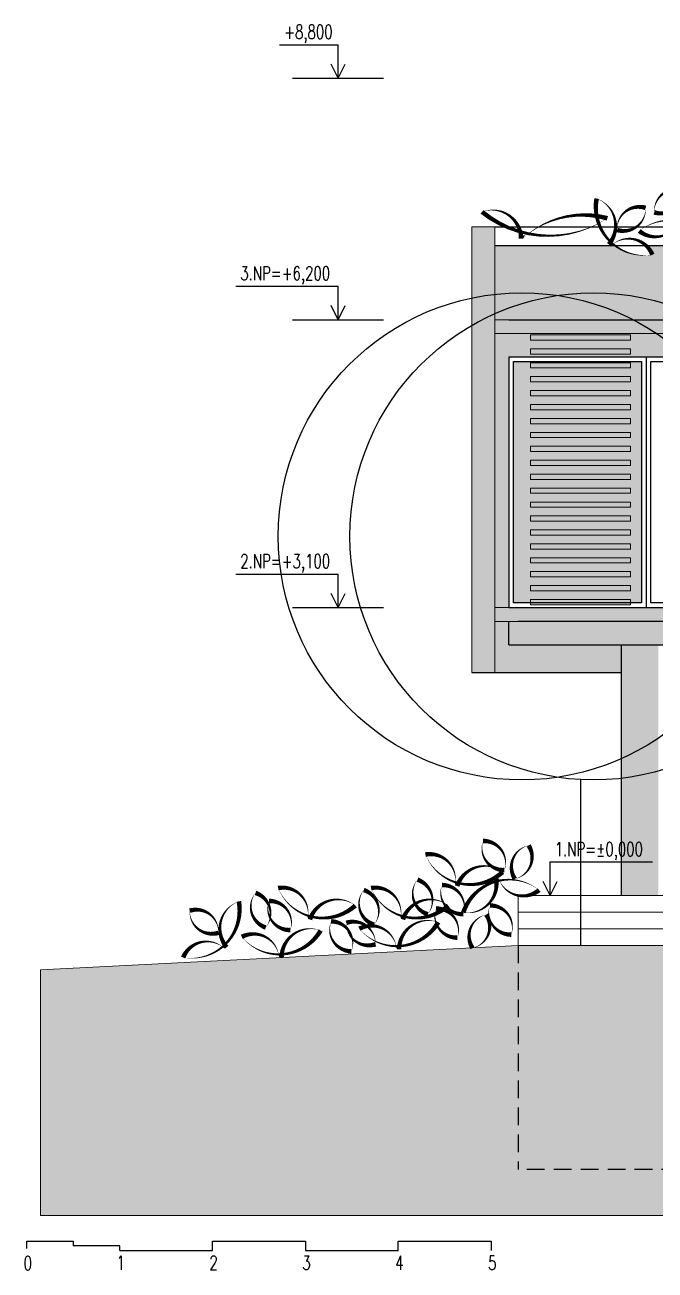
# Model space of a CAD drawing. Header units: metres. Extents: x -442 to 316, y -503 to 125.
# Drawn here: x 242.95 to 249.74, y -317.3 to -303.89 of the extents above; entities that cross this region are included whole.
import ezdxf

# ---------------------------------------------------------------- set-up
doc = ezdxf.new("R2010")
doc.units = ezdxf.units.M
doc.linetypes.add('DASHED', pattern=[19.05, 12.7, -6.35])
for name, color, linetype in [('popis', 6, 'Continuous'), ('SRAFA', 251, 'Continuous'), ('SRAFY', 3, 'Continuous'), ('stávající stromy', 86, 'Continuous'), ('zariz.predmety', 203, 'Continuous'), ('ZDIVO', 1, 'Continuous')]:
    doc.layers.add(name, color=color, linetype=linetype)
doc.styles.add('ROMANS', font='romans.shx', dxfattribs={"width": 0.7})

msp = doc.modelspace()

# ---------------------------------------------------------------- hatches: boundary and pattern name
at = {"layer": 'SRAFA', "linetype": 'Continuous', "lineweight": 0}
h = msp.add_hatch(color=256, dxfattribs=at)
h.dxf.hatch_style = 1
h.paths.add_polyline_path([(248.013438, -307.069236), (258.983438, -307.069236), (258.983438, -307.219236), (248.013438, -307.219236)])
at = {"layer": 'SRAFA', "linetype": 'Continuous'}
h = msp.add_hatch(color=256, dxfattribs=at)
h.paths.add_polyline_path([(249.592721, -307.519236), (248.213438, -307.519236), (248.213438, -310.119236), (248.398177, -310.119236), (248.398177, -310.082457), (249.471914, -310.082457), (249.471914, -310.119236), (249.592721, -310.119236)])
h.paths.add_polyline_path([(248.398177, -308.038909), (248.398177, -307.982457), (249.471914, -307.982457), (249.471914, -308.038909)], flags=16)
h.paths.add_polyline_path([(248.398177, -308.132457), (249.471914, -308.132457), (249.471914, -308.188909), (248.398177, -308.188909)], flags=16)
h.paths.add_polyline_path([(248.398177, -307.888909), (248.398177, -307.832457), (249.471914, -307.832457), (249.471914, -307.888909)], flags=16)
h.paths.add_polyline_path([(248.398177, -308.282457), (249.471914, -308.282457), (249.471914, -308.338909), (248.398177, -308.338909)], flags=16)
h.paths.add_polyline_path([(248.398177, -307.738909), (248.398177, -307.682457), (249.471914, -307.682457), (249.471914, -307.738909)], flags=16)
h.paths.add_polyline_path([(248.398177, -308.432457), (249.471914, -308.432457), (249.471914, -308.488909), (248.398177, -308.488909)], flags=16)
h.paths.add_polyline_path([(248.398177, -307.588909), (248.398177, -307.532457), (249.471914, -307.532457), (249.471914, -307.588909)], flags=16)
h.paths.add_polyline_path([(248.398177, -308.582457), (249.471914, -308.582457), (249.471914, -308.638909), (248.398177, -308.638909)], flags=16)
h.paths.add_polyline_path([(248.398177, -308.732457), (249.471914, -308.732457), (249.471914, -308.788909), (248.398177, -308.788909)], flags=16)
h.paths.add_polyline_path([(248.398177, -308.882457), (249.471914, -308.882457), (249.471914, -308.938909), (248.398177, -308.938909)], flags=16)
h.paths.add_polyline_path([(248.398177, -309.032457), (249.471914, -309.032457), (249.471914, -309.088909), (248.398177, -309.088909)], flags=16)
h.paths.add_polyline_path([(248.398177, -309.182457), (249.471914, -309.182457), (249.471914, -309.238909), (248.398177, -309.238909)], flags=16)
h.paths.add_polyline_path([(248.398177, -309.332457), (249.471914, -309.332457), (249.471914, -309.388909), (248.398177, -309.388909)], flags=16)
h.paths.add_polyline_path([(248.398177, -309.482457), (249.471914, -309.482457), (249.471914, -309.538909), (248.398177, -309.538909)], flags=16)
h.paths.add_polyline_path([(248.398177, -309.632457), (249.471914, -309.632457), (249.471914, -309.688909), (248.398177, -309.688909)], flags=16)
h.paths.add_polyline_path([(248.398177, -309.782457), (249.471914, -309.782457), (249.471914, -309.838909), (248.398177, -309.838909)], flags=16)
h.paths.add_polyline_path([(248.398177, -309.932457), (249.471914, -309.932457), (249.471914, -309.988909), (248.398177, -309.988909)], flags=16)
at = {"layer": 'SRAFA', "linetype": 'Continuous', "lineweight": 0}
h = msp.add_hatch(color=256, dxfattribs=at)
h.dxf.hatch_style = 1
h.paths.add_polyline_path([(248.013438, -310.169236), (258.983438, -310.169236), (258.983438, -310.319236), (248.013438, -310.319236)])
at = {"layer": 'SRAFA', "linetype": 'Continuous', "lineweight": 0, "ltscale": 20}
msp.add_hatch(color=256, dxfattribs=at).paths.add_polyline_path([(243.12118, -314.069236), (243.12118, -316.716876), (266.049818, -316.716876), (266.049818, -314.319236), (262.903438, -314.319236), (259.032019, -314.253126), (255.597781, -314.194481), (251.613438, -313.809236), (248.263438, -313.809236)])
at = {"layer": 'SRAFY', "linetype": 'Continuous', "lineweight": 0}
msp.add_hatch(color=252, dxfattribs=at).paths.add_polyline_path([(258.983438, -306.269236), (258.870884, -306.269236, -0.112161187), (258.939906, -306.369487, -0.209465038), (258.534684, -306.269236), (257.730148, -306.269236, -0.00627706), (257.734446, -306.281566, -0.118267062), (257.589499, -306.269236), (256.555317, -306.269236, 0.101031969), (256.552568, -306.276467, 0.00579928), (256.552423, -306.269236), (255.233912, -306.269236, -0.100568086), (255.031247, -306.311961, 0.017026921), (255.028124, -306.330402, 0.520567051), (254.999582, -306.344154, 0.026559677), (254.997545, -306.311115, -0.087903484), (254.820978, -306.269236), (254.590413, -306.269236, -0.112161187), (254.659436, -306.369487, -0.209465038), (254.254214, -306.269236), (252.843799, -306.269236, -0.206214756), (252.669701, -306.339808, -0.075908412), (252.657156, -306.269236), (252.550549, -306.269236, -0.02100268), (252.56613, -306.310035, -0.174316036), (252.359114, -306.269236), (251.76493, -306.269236, -0.112161187), (251.833952, -306.369487, -0.209465038), (251.42873, -306.269236), (250.346147, -306.269236, -0.045468726), (250.384092, -306.355668, -0.236719365), (250.118214, -306.269236), (249.639142, -306.269236, -0.112161187), (249.708164, -306.369487, -0.209465038), (249.302942, -306.269236), (248.013438, -306.269236), (248.013438, -306.795789, -0.064668505), (248.68895, -306.808302, -0.156751245), (250.272678, -307.069236), (258.983438, -307.069236)])
for points in [[(248.68895, -306.808302, 0.064668505), (248.013438, -306.795789), (248.013438, -307.004132, -0.067343211)], [(248.68895, -306.808302, -0.081827926), (249.500817, -307.069236), (250.272678, -307.069236, 0.156751245)], [(248.68895, -306.808302, 0.067343211), (248.013438, -307.004132), (248.013438, -307.069236), (249.500817, -307.069236, 0.081827926)]]:
    msp.add_hatch(color=252, dxfattribs=at).paths.add_polyline_path(points, flags=17)
h = msp.add_hatch(color=252, dxfattribs=at)
h.paths.add_polyline_path([(249.373438, -310.569236), (248.163438, -310.569236), (248.163438, -310.319236), (248.013438, -310.319236), (248.013438, -310.869236), (249.373438, -310.869236)])
h.paths.add_polyline_path([(258.983438, -310.569236), (258.423438, -310.569236), (258.423438, -310.869236), (258.833438, -310.869236), (258.983438, -310.869236)])
h.paths.add_polyline_path([(258.983438, -310.319236), (257.971028, -310.319236, -0.042875974), (258.201225, -310.569236), (258.423438, -310.569236), (258.983438, -310.569236)])
h.paths.add_polyline_path([(257.700217, -310.319236), (255.291199, -310.319236, 0.042875974), (255.061002, -310.569236), (257.941433, -310.569236, 0.043833254)])
h.paths.add_polyline_path([(255.095196, -310.319236), (251.532293, -310.319236, -0.025989081), (251.423932, -310.569236), (254.85398, -310.569236, -0.043833254)])
h.paths.add_polyline_path([(250.760432, -310.319236), (248.163438, -310.319236), (248.163438, -310.569236), (250.652071, -310.569236, 0.025989081)])
h.paths.add_polyline_path([(251.532293, -310.319236), (250.760432, -310.319236, -0.025989081), (250.652071, -310.569236), (251.423932, -310.569236, 0.025989081)])
h.paths.add_polyline_path([(255.291199, -310.319236), (255.095196, -310.319236, 0.043833254), (254.85398, -310.569236), (255.061002, -310.569236, -0.042875974)])
h.paths.add_polyline_path([(257.971028, -310.319236), (257.700217, -310.319236, -0.043833254), (257.941433, -310.569236), (258.023438, -310.569236), (258.201225, -310.569236, 0.042875974)])
h.paths.add_polyline_path([(258.983438, -307.219236), (250.528228, -307.219236, -0.038692762), (250.847276, -307.469236), (258.833438, -307.469236), (258.833438, -310.169236), (258.983438, -310.169236)])
h.paths.add_polyline_path([(257.458285, -307.382457), (257.458285, -307.438909), (255.31081, -307.438909), (255.31081, -307.382457)], flags=16)
h.paths.add_polyline_path([(257.458285, -307.288909), (255.31081, -307.288909), (255.31081, -307.232457), (257.458285, -307.232457)], flags=16)
h.paths.add_polyline_path([(253.235278, -307.382457), (253.235278, -307.438909), (252.16154, -307.438909), (252.16154, -307.382457)], flags=16)
h.paths.add_polyline_path([(253.235278, -307.288909), (252.16154, -307.288909), (252.16154, -307.232457), (253.235278, -307.232457)], flags=16)
h.paths.add_polyline_path([(250.528228, -307.219236), (249.756366, -307.219236, -0.038692762), (250.075414, -307.469236), (250.847276, -307.469236, 0.038692762)])
h.paths.add_polyline_path([(249.756366, -307.219236), (248.013438, -307.219236), (248.013438, -310.169236), (248.163438, -310.169236), (248.163438, -307.469236), (250.075414, -307.469236, 0.038692762)])
h.paths.add_polyline_path([(249.471914, -307.288909), (248.398177, -307.288909), (248.398177, -307.232457), (249.471914, -307.232457)], flags=16)
h.paths.add_polyline_path([(249.471914, -307.382457), (249.471914, -307.438909), (248.398177, -307.438909), (248.398177, -307.382457)], flags=16)
h = msp.add_hatch(color=37, dxfattribs=at)
h.dxf.hatch_style = 1
h.paths.add_polyline_path([(248.398177, -307.288909), (249.471914, -307.288909), (249.471914, -307.232457), (248.398177, -307.232457)])
h = msp.add_hatch(color=37, dxfattribs=at)
h.dxf.hatch_style = 1
h.paths.add_polyline_path([(248.398177, -307.438909), (249.471914, -307.438909), (249.471914, -307.382457), (248.398177, -307.382457)])
h = msp.add_hatch(color=37, dxfattribs=at)
h.dxf.hatch_style = 1
h.paths.add_polyline_path([(248.398177, -307.438909), (249.471914, -307.438909), (249.471914, -307.382457), (248.398177, -307.382457)])
h = msp.add_hatch(color=37, dxfattribs=at)
h.dxf.hatch_style = 1
h.paths.add_polyline_path([(248.398177, -307.588909), (249.471914, -307.588909), (249.471914, -307.532457), (248.398177, -307.532457)])
h = msp.add_hatch(color=37, dxfattribs=at)
h.dxf.hatch_style = 1
h.paths.add_polyline_path([(248.398177, -307.738909), (249.471914, -307.738909), (249.471914, -307.682457), (248.398177, -307.682457)])
h = msp.add_hatch(color=37, dxfattribs=at)
h.dxf.hatch_style = 1
h.paths.add_polyline_path([(248.398177, -307.888909), (249.471914, -307.888909), (249.471914, -307.832457), (248.398177, -307.832457)])
h = msp.add_hatch(color=37, dxfattribs=at)
h.dxf.hatch_style = 1
h.paths.add_polyline_path([(248.398177, -308.038909), (249.471914, -308.038909), (249.471914, -307.982457), (248.398177, -307.982457)])
h = msp.add_hatch(color=37, dxfattribs=at)
h.dxf.hatch_style = 1
h.paths.add_polyline_path([(248.398177, -308.188909), (249.471914, -308.188909), (249.471914, -308.132457), (248.398177, -308.132457)])
h = msp.add_hatch(color=37, dxfattribs=at)
h.dxf.hatch_style = 1
h.paths.add_polyline_path([(248.398177, -308.338909), (249.471914, -308.338909), (249.471914, -308.282457), (248.398177, -308.282457)])
h = msp.add_hatch(color=37, dxfattribs=at)
h.dxf.hatch_style = 1
h.paths.add_polyline_path([(248.398177, -308.488909), (249.471914, -308.488909), (249.471914, -308.432457), (248.398177, -308.432457)])
h = msp.add_hatch(color=37, dxfattribs=at)
h.dxf.hatch_style = 1
h.paths.add_polyline_path([(248.398177, -308.638909), (249.471914, -308.638909), (249.471914, -308.582457), (248.398177, -308.582457)])
h = msp.add_hatch(color=37, dxfattribs=at)
h.dxf.hatch_style = 1
h.paths.add_polyline_path([(248.398177, -308.788909), (249.471914, -308.788909), (249.471914, -308.732457), (248.398177, -308.732457)])
h = msp.add_hatch(color=37, dxfattribs=at)
h.dxf.hatch_style = 1
h.paths.add_polyline_path([(248.398177, -308.938909), (249.471914, -308.938909), (249.471914, -308.882457), (248.398177, -308.882457)])
h = msp.add_hatch(color=37, dxfattribs=at)
h.dxf.hatch_style = 1
h.paths.add_polyline_path([(248.398177, -309.088909), (249.471914, -309.088909), (249.471914, -309.032457), (248.398177, -309.032457)])
h = msp.add_hatch(color=37, dxfattribs=at)
h.dxf.hatch_style = 1
h.paths.add_polyline_path([(248.398177, -309.238909), (249.471914, -309.238909), (249.471914, -309.182457), (248.398177, -309.182457)])
h = msp.add_hatch(color=37, dxfattribs=at)
h.dxf.hatch_style = 1
h.paths.add_polyline_path([(248.398177, -309.388909), (249.471914, -309.388909), (249.471914, -309.332457), (248.398177, -309.332457)])
h = msp.add_hatch(color=37, dxfattribs=at)
h.dxf.hatch_style = 1
h.paths.add_polyline_path([(248.398177, -309.538909), (249.471914, -309.538909), (249.471914, -309.482457), (248.398177, -309.482457)])
h = msp.add_hatch(color=37, dxfattribs=at)
h.dxf.hatch_style = 1
h.paths.add_polyline_path([(248.398177, -309.688909), (249.471914, -309.688909), (249.471914, -309.632457), (248.398177, -309.632457)])
h = msp.add_hatch(color=37, dxfattribs=at)
h.dxf.hatch_style = 1
h.paths.add_polyline_path([(248.398177, -309.838909), (249.471914, -309.838909), (249.471914, -309.782457), (248.398177, -309.782457)])
h = msp.add_hatch(color=37, dxfattribs=at)
h.dxf.hatch_style = 1
h.paths.add_polyline_path([(248.398177, -309.988909), (249.471914, -309.988909), (249.471914, -309.932457), (248.398177, -309.932457)])
h = msp.add_hatch(color=37, dxfattribs=at)
h.dxf.hatch_style = 1
h.paths.add_polyline_path([(248.398177, -310.138909), (249.471914, -310.138909), (249.471914, -310.082457), (248.398177, -310.082457)])
h = msp.add_hatch(color=252, dxfattribs=at)
h.paths.add_polyline_path([(249.773438, -310.569236), (249.373438, -310.569236), (249.373438, -311.797012, 0.043715289), (249.773438, -311.57444)])
h.paths.add_polyline_path([(249.773438, -311.57444, -0.043715289), (249.373438, -311.797012), (249.373438, -312.008335, 0.038898219), (249.773438, -311.930645)])
h.paths.add_polyline_path([(249.773438, -311.930645, -0.038898219), (249.373438, -312.008335), (249.373438, -313.269236), (249.773438, -313.269236), (249.773438, -313.219236)])
h.paths.add_polyline_path([(258.423438, -310.569236), (258.201225, -310.569236, -0.053565593), (258.423438, -310.930494)], flags=17)
h.paths.add_polyline_path([(258.201225, -310.569236), (258.023438, -310.569236), (258.023438, -310.678105, -0.269976286), (258.1908, -312.669236), (258.407975, -312.669236, 0.004446415), (258.423438, -312.637495), (258.423438, -310.930494, 0.053565593)])
h.paths.add_polyline_path([(258.023438, -310.678105), (258.023438, -312.669236), (258.1908, -312.669236, 0.269976286)], flags=17)
at = {"layer": 'ZDIVO', "linetype": 'Continuous', "lineweight": 0}
h = msp.add_hatch(color=254, dxfattribs=at)
h.dxf.hatch_style = 1
h.paths.add_polyline_path([(248.013438, -306.069236), (247.763438, -306.069236), (247.763438, -306.835857, -0.024147547), (248.013438, -306.795789)])
h = msp.add_hatch(color=254, dxfattribs=at)
h.dxf.hatch_style = 1
h.paths.add_polyline_path([(248.013438, -306.795789, 0.024147547), (247.763438, -306.835857), (247.763438, -307.069236), (247.763438, -307.131165, -0.026748367), (248.013438, -307.004132)])
h = msp.add_hatch(color=254, dxfattribs=at)
h.dxf.hatch_style = 1
h.paths.add_polyline_path([(248.013438, -306.84055, 0.024707254), (247.763438, -306.908432), (247.763438, -307.069236), (247.763438, -310.869236), (248.013438, -310.869236)])

# ---------------------------------------------------------------- linework, layer by layer
for p, q in [((248.013438, -306.069236), (258.983438, -306.069236)), ((248.013438, -306.269236), (258.983438, -306.269236)), ((248.163438, -307.069236), (251.076231, -307.069236)), ((248.163438, -310.169236), (250.377438, -310.169236)), ((248.163438, -310.569236), (248.163438, -310.319236)), ((250.367438, -310.319236), (248.263438, -310.319236)), ((248.163438, -310.569236), (258.023438, -310.569236)), ((247.763438, -310.869236), (249.373438, -310.869236))]:
    msp.add_line(p, q)
at = {"layer": 'SRAFA', "linetype": 'Continuous', "lineweight": 0, "ltscale": 20}
for p in [(243.12118, -314.069236), (266.049818, -316.716876)]:
    msp.add_line(p, (243.12118, -316.716876), dxfattribs=at)
at = {"layer": 'SRAFA', "linetype": 'Continuous', "lineweight": 0}
for points in [[(248.013438, -307.069236), (258.983438, -307.069236), (258.983438, -307.219236), (248.013438, -307.219236)], [(248.013438, -310.169236), (258.983438, -310.169236), (258.983438, -310.319236), (248.013438, -310.319236)]]:
    msp.add_lwpolyline(points, close=True, dxfattribs=at)
at = {"layer": 'SRAFA', "linetype": 'Continuous', "lineweight": 0, "ltscale": 20, "flags": 128}
msp.add_lwpolyline([(243.12118, -314.069236), (243.12118, -316.716876), (266.049818, -316.716876), (266.049818, -314.319236), (262.903438, -314.319236), (259.032019, -314.253126), (255.597781, -314.194481), (251.613438, -313.809236), (248.263438, -313.809236)], close=True, dxfattribs=at)
at = {"layer": 'SRAFY', "linetype": 'Continuous'}
for p, q in [((245.694404, -304.108083), (246.32553, -304.108083)), ((246.32553, -304.469236), (246.32553, -304.108083)), ((246.32553, -304.469236), (246.251028, -304.318002)), ((246.32553, -304.469236), (246.400032, -304.318002)), ((245.835707, -304.469236), (246.815353, -304.469236)), ((245.222252, -306.708083), (246.32553, -306.708083)), ((246.32553, -307.069236), (246.32553, -306.708083)), ((246.32553, -307.069236), (246.251028, -306.918002)), ((246.32553, -307.069236), (246.400032, -306.918002)), ((245.835707, -307.069236), (246.815353, -307.069236)), ((248.163438, -307.469236), (258.833438, -307.469236)), ((248.163438, -307.469236), (248.163438, -310.169236)), ((249.642721, -307.469236), (249.642721, -310.169236)), ((245.222252, -309.808083), (246.32553, -309.808083)), ((246.32553, -310.169236), (246.32553, -309.808083)), ((246.32553, -310.169236), (246.251028, -310.018002)), ((246.32553, -310.169236), (246.400032, -310.018002)), ((245.835707, -310.169236), (246.815353, -310.169236)), ((249.373438, -310.569236), (249.373438, -313.269236)), ((248.608194, -313.269236), (248.608194, -312.908083)), ((248.608194, -312.908083), (249.711473, -312.908083)), ((248.608194, -313.269236), (248.533693, -313.118002)), ((248.608194, -313.269236), (248.682696, -313.118002)), ((242.973438, -317.071455), (242.973438, -316.991461)), ((242.973438, -316.991461), (243.473438, -316.991461)), ((243.473438, -316.991461), (243.473438, -317.041461)), ((244.973438, -317.091461), (244.973438, -316.991461)), ((244.973438, -316.991461), (245.973438, -316.991461)), ((245.973438, -316.991461), (245.973438, -317.091461)), ((246.973438, -317.091461), (246.973438, -316.991461)), ((246.973438, -316.991461), (247.973438, -316.991461)), ((247.973438, -316.991461), (247.973438, -317.091461)), ((243.973438, -317.041461), (243.473438, -317.041461)), ((243.973438, -317.091461), (243.973438, -317.041461)), ((243.973438, -317.091461), (244.973438, -317.091461)), ((245.973438, -317.091461), (246.973438, -317.091461))]:
    msp.add_line(p, q, dxfattribs=at)
at = {"layer": 'SRAFY', "linetype": 'Continuous', "lineweight": 0}
for p, q in [((251.613438, -313.269236), (248.263438, -313.269236)), ((248.263438, -313.269236), (248.263438, -313.809236)), ((251.613438, -313.449236), (248.263438, -313.449236)), ((251.613438, -313.629236), (248.263438, -313.629236))]:
    msp.add_line(p, q, dxfattribs=at)
at = {"layer": 'SRAFY', "linetype": 'DASHED', "ltscale": 0.015}
for p in [(248.263438, -313.809236), (264.233438, -316.219236)]:
    msp.add_line(p, (248.263438, -316.219236), dxfattribs=at)
at = {"layer": 'SRAFY', "color": 37, "linetype": 'Continuous', "lineweight": 0}
for points in [[(248.398177, -307.288909), (249.471914, -307.288909), (249.471914, -307.232457), (248.398177, -307.232457)], [(248.398177, -307.438909), (249.471914, -307.438909), (249.471914, -307.382457), (248.398177, -307.382457)], [(248.398177, -307.438909), (249.471914, -307.438909), (249.471914, -307.382457), (248.398177, -307.382457)], [(248.398177, -307.588909), (249.471914, -307.588909), (249.471914, -307.532457), (248.398177, -307.532457)], [(248.398177, -307.738909), (249.471914, -307.738909), (249.471914, -307.682457), (248.398177, -307.682457)], [(248.398177, -307.888909), (249.471914, -307.888909), (249.471914, -307.832457), (248.398177, -307.832457)], [(248.398177, -308.038909), (249.471914, -308.038909), (249.471914, -307.982457), (248.398177, -307.982457)], [(248.398177, -308.188909), (249.471914, -308.188909), (249.471914, -308.132457), (248.398177, -308.132457)], [(248.398177, -308.338909), (249.471914, -308.338909), (249.471914, -308.282457), (248.398177, -308.282457)], [(248.398177, -308.488909), (249.471914, -308.488909), (249.471914, -308.432457), (248.398177, -308.432457)], [(248.398177, -308.638909), (249.471914, -308.638909), (249.471914, -308.582457), (248.398177, -308.582457)], [(248.398177, -308.788909), (249.471914, -308.788909), (249.471914, -308.732457), (248.398177, -308.732457)], [(248.398177, -308.938909), (249.471914, -308.938909), (249.471914, -308.882457), (248.398177, -308.882457)], [(248.398177, -309.088909), (249.471914, -309.088909), (249.471914, -309.032457), (248.398177, -309.032457)], [(248.398177, -309.238909), (249.471914, -309.238909), (249.471914, -309.182457), (248.398177, -309.182457)], [(248.398177, -309.388909), (249.471914, -309.388909), (249.471914, -309.332457), (248.398177, -309.332457)], [(248.398177, -309.538909), (249.471914, -309.538909), (249.471914, -309.482457), (248.398177, -309.482457)], [(248.398177, -309.688909), (249.471914, -309.688909), (249.471914, -309.632457), (248.398177, -309.632457)], [(248.398177, -309.838909), (249.471914, -309.838909), (249.471914, -309.782457), (248.398177, -309.782457)], [(248.398177, -309.988909), (249.471914, -309.988909), (249.471914, -309.932457), (248.398177, -309.932457)], [(248.398177, -310.138909), (249.471914, -310.138909), (249.471914, -310.082457), (248.398177, -310.082457)]]:
    msp.add_lwpolyline(points, close=True, dxfattribs=at)
at = {"layer": 'SRAFY', "linetype": 'Continuous'}
for points in [[(248.213438, -310.119236), (248.213438, -307.519236), (249.592721, -307.519236), (249.592721, -310.119236), (248.213438, -310.119236)], [(249.692721, -310.119236), (249.692721, -307.519236), (250.442721, -307.519236), (250.442721, -310.119236), (249.692721, -310.119236)]]:
    msp.add_lwpolyline(points, dxfattribs=at)
at = {"layer": 'stávající stromy', "linetype": 'Continuous'}
msp.add_line((248.93895, -313.809236), (248.93895, -312.021858), dxfattribs=at)
for centre in [(248.30302, -309.402568), (249.074881, -309.402568)]:
    msp.add_circle(centre, 2.622815, dxfattribs=at)
at = {"layer": 'zariz.predmety', "color": 253, "linetype": 'Continuous', "ltscale": 0.001}
for points in [[(249.728724, -305.913416, 0, 0, -0.520567051), (249.728724, -305.913416, 0, 0.05, -0.520567051), (250.036438, -305.675467, 0, 0.05, -0.520567051), (249.728724, -305.913416, 0.05, 0.05, 0)], [(249.108151, -305.764531, 0, 0, -0.520567051), (249.108151, -305.764531, 0, 0.05, -0.520567051), (249.239475, -306.258192, 0, 0.05, -0.520567051), (249.270096, -306.26632, 0, 0.05, -0.520567051), (249.708164, -306.369487, 0, 0.05, -0.520567051), (249.108151, -305.764531, 0.05, 0.05, 0)], [(249.32835, -306.102768, 0, 0, -0.520567051), (249.32835, -306.102768, 0, 0.05, -0.520567051), (249.636064, -305.864819, 0, 0.05, -0.520567051), (249.32835, -306.102768, 0.05, 0.05, 0)], [(247.874861, -305.907927, 0, 0, -0.520567051), (247.874861, -305.907927, 0, 0.05, -0.520567051), (248.295783, -306.197362, 0, 0.05, -0.520567051), (248.324324, -306.183611, 0, 0.05, -0.25376668), (249.224112, -305.97693, 0, 0.05, -0.328308071), (247.874861, -305.907927, 0.05, 0.05, 0)], [(250.384092, -306.355668, 0, 0, -0.520567051), (250.384092, -306.355668, 0, 0.05, -0.520567051), (250.031637, -305.985908, 0, 0.05, -0.520567051), (250.000879, -305.9935, 0, 0.05, -0.520567051), (249.56715, -306.113609, 0, 0.05, -0.520567051), (250.384092, -306.355668, 0.05, 0.05, 0)], [(248.115995, -312.996341, 0, 0, 0.520567051), (248.115995, -312.996341, 0, 0.05, 0.520567051), (247.88605, -312.6826, 0, 0.05, 0.520567051), (248.115995, -312.996341, 0.05, 0.05, 0)], [(248.096182, -313.017519, 0, 0, 0.520567051), (248.096182, -313.017519, 0, 0.05, 0.520567051), (247.607819, -313.16735, 0, 0.05, 0.520567051), (247.584718, -313.14567, 0, 0.05, 0.520567051), (247.265346, -312.828575, 0, 0.05, 0.520567051), (248.096182, -313.017519, 0.05, 0.05, 0)], [(248.376103, -312.730951, 0, 0, 0.520567051), (248.376103, -312.730951, 0, 0.05, 0.520567051), (248.228439, -313.090816, 0, 0.05, 0.520567051), (248.376103, -312.730951, 0.05, 0.05, 0)], [(247.289745, -313.472596, 0, 0, 0.520567051), (247.289745, -313.472596, 0, 0.05, 0.520567051), (247.179295, -313.099624, 0, 0.05, 0.520567051), (247.289745, -313.472596, 0.05, 0.05, 0)], [(247.672164, -313.453785, 0, 0, 0.520567051), (247.672164, -313.453785, 0, 0.05, 0.520567051), (248.024619, -313.084024, 0, 0.05, 0.520567051), (248.055377, -313.091617, 0, 0.05, 0.520567051), (248.489107, -313.211726, 0, 0.05, 0.520567051), (247.672164, -313.453785, 0.05, 0.05, 0)], [(245.546347, -313.614752, 0, 0, 0.520567051), (245.546347, -313.614752, 0, 0.05, 0.520567051), (245.435897, -313.241779, 0, 0.05, 0.520567051), (245.546347, -313.614752, 0.05, 0.05, 0)], [(246.510213, -313.378141, 0, 0, 0.520567051), (246.510213, -313.378141, 0, 0.05, 0.520567051), (246.021851, -313.527972, 0, 0.05, 0.520567051), (245.998749, -313.506292, 0, 0.05, 0.520567051), (245.679377, -313.189198, 0, 0.05, 0.520567051), (246.510213, -313.378141, 0.05, 0.05, 0)], [(246.712018, -313.584038, 0, 0, 0.520567051), (246.712018, -313.584038, 0, 0.05, 0.520567051), (246.601568, -313.211065, 0, 0.05, 0.520567051), (246.712018, -313.584038, 0.05, 0.05, 0)], [(247.51055, -313.378141, 0, 0, 0.520567051), (247.51055, -313.378141, 0, 0.05, 0.520567051), (247.022187, -313.527972, 0, 0.05, 0.520567051), (246.999086, -313.506292, 0, 0.05, 0.520567051), (246.679714, -313.189198, 0, 0.05, 0.520567051), (247.51055, -313.378141, 0.05, 0.05, 0)], [(247.672434, -313.471172, 0, 0, 0.520567051), (247.672434, -313.471172, 0, 0.05, 0.520567051), (247.44249, -313.157431, 0, 0.05, 0.520567051), (247.672434, -313.471172, 0.05, 0.05, 0)], [(245.256415, -313.333017, 0, 0, 0.520567051), (245.256415, -313.333017, 0, 0.05, 0.520567051), (245.125091, -313.826678, 0, 0.05, 0.520567051), (245.094469, -313.834805, 0, 0.05, 0.520567051), (244.656401, -313.937972, 0, 0.05, 0.520567051), (245.256415, -313.333017, 0.05, 0.05, 0)], [(245.810374, -313.64241, 0, 0, 0.520567051), (245.810374, -313.64241, 0, 0.05, 0.520567051), (245.58043, -313.328669, 0, 0.05, 0.520567051), (245.810374, -313.64241, 0.05, 0.05, 0)], [(248.188953, -313.690952, 0, 0, 0.520567051), (248.188953, -313.690952, 0, 0.05, 0.520567051), (247.959009, -313.377211, 0, 0.05, 0.520567051), (248.188953, -313.690952, 0.05, 0.05, 0)], [(245.036215, -313.671253, 0, 0, 0.520567051), (245.036215, -313.671253, 0, 0.05, 0.520567051), (244.728501, -313.433304, 0, 0.05, 0.520567051), (245.036215, -313.671253, 0.05, 0.05, 0)], [(247.608897, -313.723859, 0, 0, 0.520567051), (247.608897, -313.723859, 0, 0.05, 0.520567051), (247.378952, -313.410118, 0, 0.05, 0.520567051), (247.608897, -313.723859, 0.05, 0.05, 0)], [(247.919995, -313.475774, 0, 0, 0.520567051), (247.919995, -313.475774, 0, 0.05, 0.520567051), (247.77233, -313.835639, 0, 0.05, 0.520567051), (247.919995, -313.475774, 0.05, 0.05, 0)], [(246.137144, -313.646555, 0, 0, 0.520567051), (246.137144, -313.646555, 0, 0.05, 0.520567051), (245.716223, -313.93599, 0, 0.05, 0.520567051), (245.687681, -313.922238, 0, 0.05, 0.520567051), (245.287893, -313.715558, 0, 0.05, 0.520567051), (246.137144, -313.646555, 0.05, 0.05, 0)], [(246.467355, -313.870864, 0, 0, 0.520567051), (246.467355, -313.870864, 0, 0.05, 0.520567051), (246.250104, -313.548204, 0, 0.05, 0.520567051), (246.467355, -313.870864, 0.05, 0.05, 0)], [(246.727519, -313.794557, 0, 0, 0.520567051), (246.727519, -313.794557, 0, 0.05, 0.520567051), (246.414046, -313.564249, 0, 0.05, 0.520567051), (246.727519, -313.794557, 0.05, 0.05, 0)], [(247.403052, -313.558403, 0, 0, 0.520567051), (247.403052, -313.558403, 0, 0.05, 0.520567051), (246.98213, -313.847838, 0, 0.05, 0.520567051), (246.953589, -313.834086, 0, 0.05, 0.520567051), (246.553801, -313.627406, 0, 0.05, 0.520567051), (247.403052, -313.558403, 0.05, 0.05, 0)]]:
    msp.add_lwpolyline(points, format="xyseb", close=True, dxfattribs=at)
at = {"layer": 'ZDIVO', "color": 254, "linetype": 'Continuous', "lineweight": 0}
for p, q in [((248.013438, -306.069236), (247.763438, -306.069236)), ((247.763438, -307.069236), (247.763438, -306.069236)), ((248.013438, -306.069236), (248.013438, -310.869236)), ((247.763438, -307.219236), (247.763438, -307.069236)), ((247.763438, -307.069236), (247.763438, -307.219236)), ((247.763438, -307.069236), (247.763438, -310.869236)), ((248.013438, -307.069236), (248.013438, -307.219236)), ((247.763438, -310.319236), (247.763438, -307.219236)), ((247.763438, -310.869236), (247.763438, -307.219236)), ((247.763438, -310.869236), (247.763438, -310.319236))]:
    msp.add_line(p, q, dxfattribs=at)
at = {"layer": 'ZDIVO', "linetype": 'Continuous', "lineweight": 0}
for p, q in [((248.263438, -313.809236), (243.12118, -314.069236)), ((251.613438, -313.809236), (248.263438, -313.809236))]:
    msp.add_line(p, q, dxfattribs=at)

# ---------------------------------------------------------------- texts
at = {"layer": 'popis', "linetype": 'Continuous', "char_height": 0.15, "width": 2.20915077, "attachment_point": 1, "style": 'ROMANS'}
for s, insert in [('+8,800', (245.74395, -303.894559)), ('3.NP=+6,200', (245.271797, -306.494559)), ('2.NP=+3,100', (245.271797, -309.594559)), ('1.NP=%%P0,000', (248.65774, -312.694559)), ('0', (242.939323, -317.153683)), ('1', (243.939323, -317.150112)), ('2', (244.939323, -317.150112)), ('3', (245.939323, -317.150112)), ('4', (246.939323, -317.150112)), ('5', (247.939323, -317.150448))]:
    msp.add_mtext(s, dxfattribs=dict(at, insert=insert))

doc.saveas('drawing.dxf')
